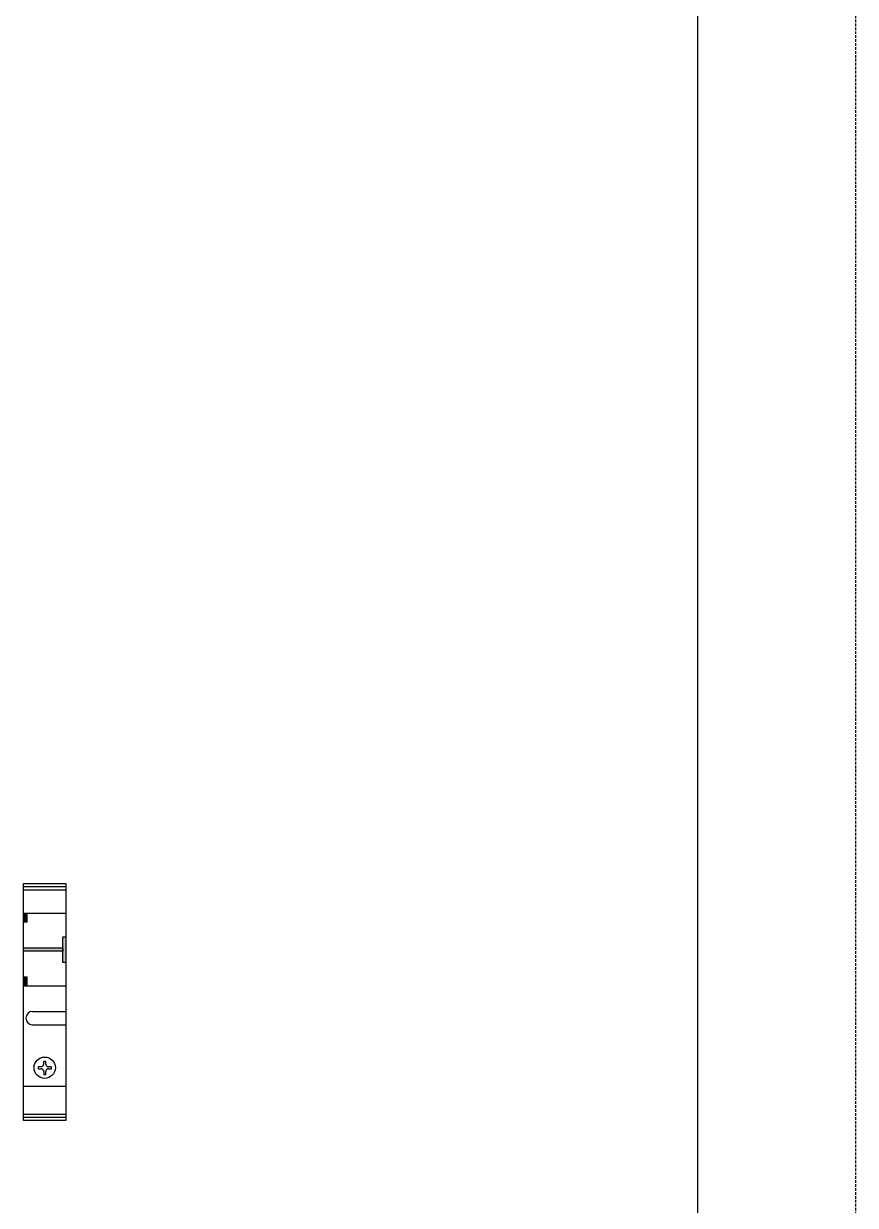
# Model space of a CAD drawing. Extents: x 400976 to 401676, y 356994 to 358294.
# Drawn here: x 401518.4 to 401676.4, y 357157.4 to 357381.9 of the extents above; entities that cross this region are included whole.
import ezdxf

# ---------------------------------------------------------------- set-up
doc = ezdxf.new("R2010")
doc.units = 0
doc.header["$MEASUREMENT"] = 0
doc.linetypes.add('ACAD_ISO02W100', pattern=[15, 12, -3])
doc.linetypes.add('DASHED', pattern=[0.75, 0.5, -0.25])
for name, color, linetype in [('Layer1', 7, 'Continuous'), ('布置图', 30, 'Continuous'), ('文字', 3, 'Continuous')]:
    doc.layers.add(name, color=color, linetype=linetype)

# ---------------------------------------------------------------- blocks, each defined once
blk = doc.blocks.new('826583539995383a1-8ccd-4bb1-9c69-67b5243eb127')
for points in [[(4.87, -151.77), (4.87, -151.17), (3.12, -151.17), (3.12, -151.77)], [(9.73, -158.62), (10.39, -158.62), (10.39, -151.17), (9.73, -151.17)], [(15.25, -151.17), (15.25, -151.77), (17, -151.77), (17, -151.17)], [(7.61, -158.62), (7.61, -159.17), (12.51, -159.17), (12.51, -158.62)]]:
    blk.add_hatch(color=7).paths.add_polyline_path(points)
at = {"color": 0}
for p, q in [((-21.8, -151.17), (-21.8, -159.17)), ((-21.21, -151.17), (-21.21, -159.17)), ((-15.91, -151.17), (-15.91, -159.17)), ((21.43, -151.17), (21.43, -159.17)), ((22.03, -151.17), (22.03, -159.17)), ((-4.25, -152.87), (-4.25, -159.17)), ((-1.68, -152.87), (-1.68, -159.17))]:
    blk.add_line(p, q, dxfattribs=at)
at = {"color": 0, "elevation": 0}
for points in [[(22.61, -151.17), (22.61, -159.17), (-22.39, -159.17), (-22.39, -151.17)], [(17, -151.17), (17, -159.17), (3.12, -159.17), (3.12, -151.17)], [(4.87, -151.17), (4.87, -151.77), (3.12, -151.77), (3.12, -151.17)], [(10.39, -151.17), (10.39, -158.62), (9.73, -158.62), (9.73, -151.17)], [(17, -151.17), (17, -151.77), (15.25, -151.77), (15.25, -151.17)], [(12.51, -158.62), (12.51, -159.17), (7.61, -159.17), (7.61, -158.62)]]:
    blk.add_lwpolyline(points, close=True, dxfattribs=at)
at = {"color": 0}
blk.add_arc((-2.96, -152.87), 1.28, 0, 180, dxfattribs=at)
at = {"layer": 'Layer1', "color": 7, "lineweight": -3, "ltscale": 50}
blk.add_circle((-12.39, -155.17), 2.03, dxfattribs=at)
at = {"layer": '文字', "color": 7, "linetype": 'ACAD_ISO02W100'}
for p, q in [((-12.59, -153.96), (-12.59, -154.47)), ((-12.19, -153.96), (-12.59, -153.96)), ((-12.19, -154.47), (-12.19, -153.96)), ((-13.1, -154.98), (-13.64, -154.98)), ((-13.64, -154.98), (-13.64, -155.37)), ((-13.64, -155.37), (-13.1, -155.37)), ((-12.59, -155.88), (-12.59, -156.44)), ((-12.59, -156.44), (-12.19, -156.44)), ((-12.19, -156.44), (-12.19, -155.88)), ((-11.68, -154.98), (-11.17, -154.98)), ((-11.68, -155.37), (-11.17, -155.37)), ((-11.17, -155.37), (-11.17, -154.98))]:
    blk.add_line(p, q, dxfattribs=at)
for centre, start, end in [((-13.1, -154.47), 270, 0), ((-11.68, -154.47), 180, 270), ((-13.1, -155.88), 0, 90), ((-11.68, -155.88), 90, 180)]:
    blk.add_arc(centre, 0.509, start, end, dxfattribs=at)

msp = doc.modelspace()

# ---------------------------------------------------------------- linework, layer by layer
at = {"color": 2}
msp.add_lwpolyline([(401006.42, 358243.93), (401646.42, 358243.93), (401646.42, 357043.93), (401006.42, 357043.93)], close=True, dxfattribs=at)
at = {"layer": '布置图', "linetype": 'DASHED'}
msp.add_lwpolyline([(400976.42, 358293.93), (401676.42, 358293.93), (401676.42, 356993.93), (400976.42, 356993.93)], close=True, dxfattribs=at)

# ---------------------------------------------------------------- block references
at = {"rotation": 90}
msp.add_blockref('826583539995383a1-8ccd-4bb1-9c69-67b5243eb127', (401367.25, 357195.94), dxfattribs=at)

doc.saveas('drawing.dxf')
